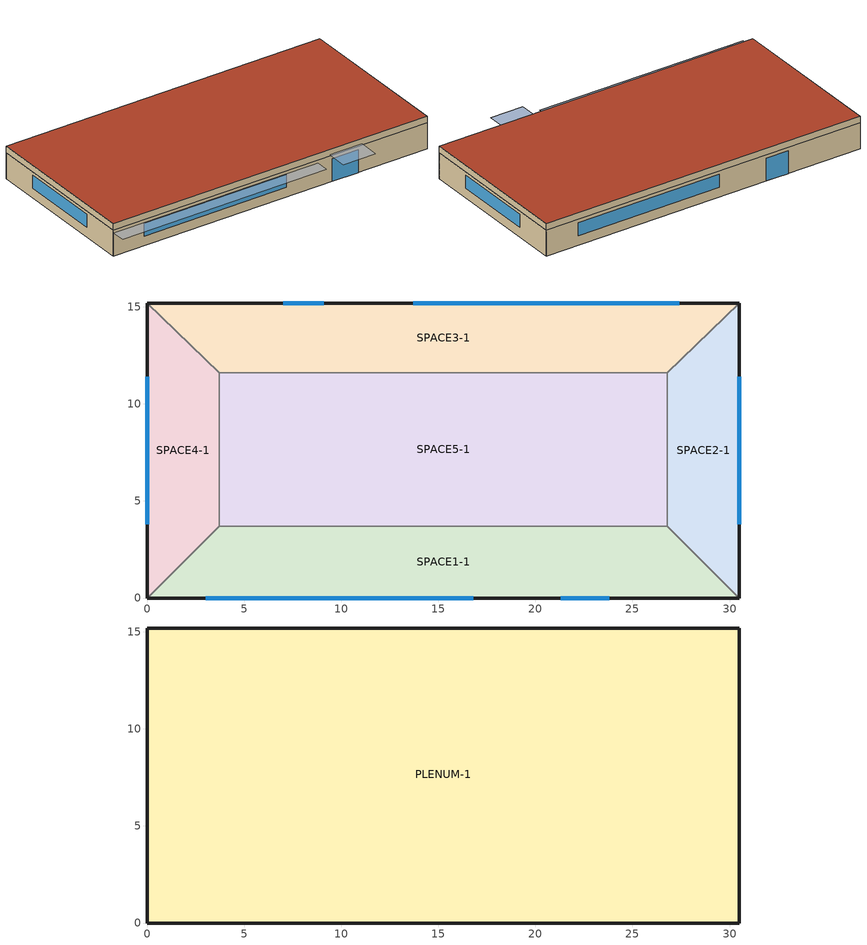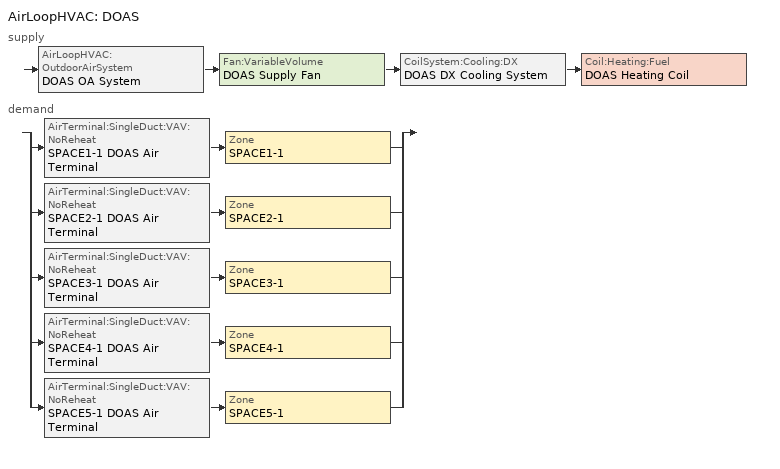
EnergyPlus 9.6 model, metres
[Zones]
SPACE3-1
 floor ground (FLOOR-SLAB-1): 26.8,11.6 3.7,11.6 0,15.2 30.5,15.2 z0
 wall outside (WALL-1): 30.5,15.2 0,15.2 z0:2.4
 wall to SPACE2-1 (INT-WALL-1): 26.8,11.6 30.5,15.2 z0:2.4
 wall to SPACE4-1 (INT-WALL-1): 0,15.2 3.7,11.6 z0:2.4
 wall to SPACE5-1 (INT-WALL-1): 3.7,11.6 26.8,11.6 z0:2.4
 window (Sgl Grey 3mm): 9.1,15.2 7,15.2 z0:2.1
 window (Dbl Clr 3mm/13mm Air): 27.4,15.2 13.7,15.2 z0.9:2.1
SPACE1-1
 floor ground (FLOOR-SLAB-1): 26.8,3.7 30.5,0 0,0 3.7,3.7 z0
 wall outside (WALL-1): 0,0 30.5,0 z0:2.4
 wall to SPACE2-1 (INT-WALL-1): 30.5,0 26.8,3.7 z0:2.4
 wall to SPACE4-1 (INT-WALL-1): 3.7,3.7 0,0 z0:2.4
 wall to SPACE5-1 (INT-WALL-1): 26.8,3.7 3.7,3.7 z0:2.4
 window (Sgl Grey 3mm): 21.3,0 23.8,0 z0:2.1
 window (Dbl Clr 3mm/13mm Air): 3,0 16.8,0 z0.9:2.1
SPACE2-1
 floor ground (FLOOR-SLAB-1): 26.8,11.6 30.5,15.2 30.5,0 26.8,3.7 z0
 wall outside (WALL-1): 30.5,0 30.5,15.2 z0:2.4
 wall to SPACE5-1 (INT-WALL-1): 26.8,11.6 26.8,3.7 z0:2.4
 window (Dbl Clr 3mm/13mm Air): 30.5,3.8 30.5,11.4 z0.9:2.1
SPACE4-1
 floor ground (FLOOR-SLAB-1): 3.7,3.7 0,0 0,15.2 3.7,11.6 z0
 wall outside (WALL-1): 0,15.2 0,0 z0:2.4
 wall to SPACE5-1 (INT-WALL-1): 3.7,3.7 3.7,11.6 z0:2.4
 window (Dbl Clr 3mm/13mm Air): 0,11.4 0,3.8 z0.9:2.1
SPACE5-1
 floor ground (FLOOR-SLAB-1): 26.8,11.6 26.8,3.7 3.7,3.7 3.7,11.6 z0
PLENUM-1
 floor to SPACE1-1 (CLNG-1): 26.8,3.7 30.5,0 0,0 3.7,3.7 z2.4
 floor to SPACE2-1 (CLNG-1): 26.8,11.6 30.5,15.2 30.5,0 26.8,3.7 z2.4
 floor to SPACE3-1 (CLNG-1): 26.8,11.6 3.7,11.6 0,15.2 30.5,15.2 z2.4
 floor to SPACE4-1 (CLNG-1): 3.7,3.7 0,0 0,15.2 3.7,11.6 z2.4
 floor to SPACE5-1 (CLNG-1): 26.8,11.6 26.8,3.7 3.7,3.7 3.7,11.6 z2.4
 wall outside (WALL-1): 30.5,15.2 0,15.2 0,0 30.5,0 30.5,15.2 z2.4:3
 roof outside (ROOF-1): 0,15.2 0,0 30.5,0 30.5,15.2 z3
shading: 0,-1.3 0,0 19.8,0 19.8,-1.3 z2.2; 21,-2 21,0 24.1,0 24.1,-2 z2.6
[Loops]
AirLoopHVAC 'DOAS'
 supply: AirLoopHVAC:OutdoorAirSystem 'DOAS OA System' > Fan:VariableVolume 'DOAS Supply Fan' > CoilSystem:Cooling:DX 'DOAS DX Cooling System' > Coil:Heating:Fuel 'DOAS Heating Coil'
 demand: split
  | AirTerminal:SingleDuct:VAV:NoReheat 'SPACE1-1 DOAS Air Terminal' > Zone 'SPACE1-1'
  | AirTerminal:SingleDuct:VAV:NoReheat 'SPACE2-1 DOAS Air Terminal' > Zone 'SPACE2-1'
  | AirTerminal:SingleDuct:VAV:NoReheat 'SPACE3-1 DOAS Air Terminal' > Zone 'SPACE3-1'
  | AirTerminal:SingleDuct:VAV:NoReheat 'SPACE4-1 DOAS Air Terminal' > Zone 'SPACE4-1'
  | AirTerminal:SingleDuct:VAV:NoReheat 'SPACE5-1 DOAS Air Terminal' > Zone 'SPACE5-1'
[Building]
PTAC with DOAS RH Control: Loads convergence tolerance value=0.04; Maximum number of warmup days=25; Minimum number of warmup days=6; North axis=30; Solar distribution=FullExterior; Temperature convergence tolerance value=0.4; Terrain=City
[Site:GroundTemperature:BuildingSurface]
21.5, 21.4, 21.5, 21.5, 22, 22.9, 23, 23.1, 23.1, 22.2, 21.7, 21.6
[Site:Location]
CHICAGO_IL_USA TMY2-94846: Elevation=190; Latitude=41.78; Longitude=-87.75; Time zone=-6
[SizingPeriod:DesignDay] Barometric pressure=99063; Day of month=21; Daylight saving time indicator=No; Humidity condition type=WetBulb; Rain indicator=No; Snow indicator=No; Solar model indicator=ASHRAEClearSky
Name | Daily dry bulb temperature range | Day type | Maximum dry bulb temperature | Month | Sky clearness | Wetbulb or dewpoint at maximum dry bulb | Wind direction | Wind speed
CHICAGO_IL_USA Annual Cooling 1% Design Conditions DB/MCWB | 10.7 | SummerDesignDay | 31.5 | 7 | 1 | 23 | 230 | 5.3
CHICAGO_IL_USA Annual Heating 99% Design Conditions DB | 0 | WinterDesignDay | -17.3 | 1 | 0 | -17.3 | 270 | 4.9
[Construction]
CLNG-1: MAT-CLNG-1
Dbl Clr 3mm/13mm Air: CLEAR 3MM, AIR 13MM, CLEAR 3MM
FLOOR-SLAB-1: CC03
INT-WALL-1: GP02, AL21, GP02
ROOF-1: RG01, BR01, IN46, WD01
Sgl Grey 3mm: GREY 3MM
WALL-1: WD01, PW03, IN02, GP01
[Material] Thermal absorptance=0.9
Name | Conductivity | Density | Roughness | Solar absorptance | Specific heat | Thickness | Visible absorptance
BR01 | 0.162 | 1121 | VeryRough | 0.7 | 1464 | 0.0095 | 0.7
CC03 | 1.31 | 2243 | MediumRough | 0.65 | 837 | 0.1016 | 0.65
GP01 | 0.16 | 801 | MediumSmooth | 0.75 | 837 | 0.0127 | 0.75
GP02 | 0.16 | 801 | MediumSmooth | 0.75 | 837 | 0.0159 | 0.75
IN02 | 0.043 | 10 | Rough | 0.75 | 837 | 0.0901 | 0.75
IN46 | 0.023 | 24 | VeryRough | 0.5 | 1590 | 0.0762 | 0.5
PW03 | 0.115 | 545 | MediumSmooth | 0.78 | 1213 | 0.0127 | 0.78
RG01 | 1.442 | 881 | Rough | 0.65 | 1674 | 0.0127 | 0.65
WD01 | 0.115 | 513 | MediumSmooth | 0.78 | 1381 | 0.0191 | 0.78
[Material:AirGap]
AL21: Thermal resistance=0.157
[Material:NoMass]
MAT-CLNG-1: Roughness=Rough; Solar absorptance=0.65; Thermal absorptance=0.65; Thermal resistance=0.652259; Visible absorptance=0.65
[WindowMaterial:Gas]
AIR 13MM: Gas type=Air; Thickness=0.0127
[WindowMaterial:Glazing] Back side infrared hemispherical emissivity=0.84; Conductivity=0.9; Front side infrared hemispherical emissivity=0.84; Infrared transmittance at normal incidence=0; Optical data type=SpectralAverage; Thickness=0.003
Name | Back side solar reflectance at normal incidence | Back side visible reflectance at normal incidence | Front side solar reflectance at normal incidence | Front side visible reflectance at normal incidence | Solar transmittance at normal incidence | Visible transmittance at normal incidence
CLEAR 3MM | 0.075 | 0.081 | 0.075 | 0.081 | 0.837 | 0.898
GREY 3MM | 0.061 | 0.061 | 0.061 | 0.061 | 0.626 | 0.611
[AirLoopHVAC]
DOAS: Design supply air flow rate=Autosize
[AirTerminal:SingleDuct:VAV:NoReheat] Constant minimum air flow fraction=1; Maximum air flow rate=Autosize; Zone minimum air flow input method=Constant
SPACE1-1 DOAS Air Terminal; SPACE2-1 DOAS Air Terminal; SPACE3-1 DOAS Air Terminal; SPACE4-1 DOAS Air Terminal; SPACE5-1 DOAS Air Terminal
[AvailabilityManager:Scheduled]
DOAS Availability: Schedule=OCCUPY-1
[Coil:Cooling:DX:SingleSpeed] Condenser type=AirCooled; Crankcase heater capacity=0; Evaporative condenser effectiveness=0; Evaporative condenser pump rated power consumption=0; Gross rated cooling cop=3; Gross rated sensible heat ratio=Autosize; Gross rated total cooling capacity=Autosize; Latent capacity time constant=0; Maximum cycling rate=0; Maximum outdoor dry bulb temperature for crankcase heater operation=10; Nominal time for condensate removal to begin=0; Rated air flow rate=Autosize; Ratio of initial moisture evaporation rate and steady state latent capacity=0
Name | Energy input ratio function of flow fraction curve | Energy input ratio function of temperature curve | Part load fraction correlation curve | Total cooling capacity function of flow fraction curve | Total cooling capacity function of temperature curve
SPACE1-1 PTAC Cooling Coil | SPACE1-1 PTAC Cooling Coil EIR-FF | SPACE1-1 PTAC Cooling Coil EIR-FT | SPACE1-1 PTAC Cooling Coil Coil PLF | SPACE1-1 PTAC Cooling Coil Cap-FF | SPACE1-1 PTAC Cooling Coil Cap-FT
SPACE2-1 PTAC Cooling Coil | SPACE2-1 PTAC Cooling Coil EIR-FF | SPACE2-1 PTAC Cooling Coil EIR-FT | SPACE2-1 PTAC Cooling Coil Coil PLF | SPACE2-1 PTAC Cooling Coil Cap-FF | SPACE2-1 PTAC Cooling Coil Cap-FT
SPACE3-1 PTAC Cooling Coil | SPACE3-1 PTAC Cooling Coil EIR-FF | SPACE3-1 PTAC Cooling Coil EIR-FT | SPACE3-1 PTAC Cooling Coil Coil PLF | SPACE3-1 PTAC Cooling Coil Cap-FF | SPACE3-1 PTAC Cooling Coil Cap-FT
SPACE4-1 PTAC Cooling Coil | SPACE4-1 PTAC Cooling Coil EIR-FF | SPACE4-1 PTAC Cooling Coil EIR-FT | SPACE4-1 PTAC Cooling Coil Coil PLF | SPACE4-1 PTAC Cooling Coil Cap-FF | SPACE4-1 PTAC Cooling Coil Cap-FT
SPACE5-1 PTAC Cooling Coil | SPACE5-1 PTAC Cooling Coil EIR-FF | SPACE5-1 PTAC Cooling Coil EIR-FT | SPACE5-1 PTAC Cooling Coil Coil PLF | SPACE5-1 PTAC Cooling Coil Cap-FF | SPACE5-1 PTAC Cooling Coil Cap-FT
[Coil:Cooling:DX:TwoStageWithHumidityControlMode]
DOAS Cooling Coil: Dehumidification mode 1 stage 1 2 coil performance=DOAS Dehumid Perf 1+2; Dehumidification mode 1 stage 1 coil performance=DOAS Dehumid Perf 1; Normal mode stage 1 2 coil performance=DOAS Standard Perf 1+2; Normal mode stage 1 coil performance=DOAS Standard Perf 1; Number of capacity stages=2; Number of enhanced dehumidification modes=1
[Coil:Heating:Electric] Efficiency=1; Nominal capacity=Autosize
SPACE1-1 PTAC Heating Coil; SPACE2-1 PTAC Heating Coil; SPACE3-1 PTAC Heating Coil; SPACE4-1 PTAC Heating Coil; SPACE5-1 PTAC Heating Coil
[Coil:Heating:Fuel]
DOAS Heating Coil: Burner efficiency=0.8; Fuel type=NaturalGas; Nominal capacity=Autosize; Parasitic electric load=0; Parasitic fuel load=0; Part load fraction correlation curve=DOAS Heating Coil PLF-FPLR
[CoilPerformance:DX:Cooling] Energy input ratio function of flow fraction curve=DOAS DX Coil EIR-FF; Gross rated sensible heat ratio=Autosize; Gross rated total cooling capacity=Autosize; Part load fraction correlation curve=DOAS DX Coil PLF; Rated air flow rate=Autosize; Total cooling capacity function of flow fraction curve=DOAS DX Coil Cap-FF
Name | Energy input ratio function of temperature curve | Fraction of air flow bypassed around coil | Gross rated cooling cop | Total cooling capacity function of temperature curve
DOAS Dehumid Perf 1 | DOAS DX Coil Dehum EIR-FT | 0.5 | 2.7 | DOAS DX Coil Dehum Cap-FT
DOAS Dehumid Perf 1+2 | DOAS DX Coil Dehum EIR-FT | 0 | 2.7 | DOAS DX Coil Dehum Cap-FT
DOAS Standard Perf 1 | DOAS DX Coil Std EIR-FT | 0.5 | 3 | DOAS DX Coil Std Cap-FT
DOAS Standard Perf 1+2 | DOAS DX Coil Std EIR-FT | 0 | 3 | DOAS DX Coil Std Cap-FT
[CoilSystem:Cooling:DX]
DOAS DX Cooling System: Cooling coil=DOAS Cooling Coil; Dehumidification control type=Multimode; Outdoor air dx cooling coil leaving minimum air temperature=2; Run on latent load=Yes; Run on sensible load=Yes; Use outdoor air dx cooling coil=Yes
[Controller:OutdoorAir]
DOAS OA Controller: Economizer control action type=ModulateFlow; Economizer control type=NoEconomizer; Lockout type=NoLockout; Maximum outdoor air flow rate=Autosize; Minimum limit type=ProportionalMinimum; Minimum outdoor air flow rate=Autosize
[DesignSpecification:OutdoorAir] Outdoor air flow per person=0.00944; Outdoor air flow per zone=0; Outdoor air flow per zone floor area=0; Outdoor air method=Flow/Person
SZ DSOA SPACE1-1; SZ DSOA SPACE2-1; SZ DSOA SPACE3-1; SZ DSOA SPACE4-1; SZ DSOA SPACE5-1
[DesignSpecification:ZoneAirDistribution] Zone air distribution effectiveness in cooling mode=1; Zone air distribution effectiveness in heating mode=1
SZ DSZAD SPACE1-1; SZ DSZAD SPACE2-1; SZ DSZAD SPACE3-1; SZ DSZAD SPACE4-1; SZ DSZAD SPACE5-1
[ElectricEquipment] Design level calculation method=EquipmentLevel; Fraction latent=0; Fraction lost=0; Fraction radiant=0.3; Schedule=EQUIP-1
Name | Design level | Zone or zonelist or space or spacelist
SPACE1-1 ElecEq 1 | 1056 | SPACE1-1
SPACE2-1 ElecEq 1 | 456 | SPACE2-1
SPACE3-1 ElecEq 1 | 1056 | SPACE3-1
SPACE4-1 ElecEq 1 | 456 | SPACE4-1
SPACE5-1 ElecEq 1 | 1976 | SPACE5-1
[Fan:OnOff] Availability schedule=HVACTemplate-Always 1; Fan total efficiency=0.7; Maximum flow rate=Autosize; Motor efficiency=0.9; Motor in airstream fraction=1; Pressure rise=75
SPACE1-1 PTAC Supply Fan; SPACE2-1 PTAC Supply Fan; SPACE3-1 PTAC Supply Fan; SPACE4-1 PTAC Supply Fan; SPACE5-1 PTAC Supply Fan
[Fan:VariableVolume]
DOAS Supply Fan: Availability schedule=OCCUPY-1; Fan power coefficient 1=0.00153024; Fan power coefficient 2=0.00520806; Fan power coefficient 3=1.10862; Fan power coefficient 4=-0.116356; Fan power coefficient 5=0; Fan power minimum flow fraction=0; Fan power minimum flow rate input method=Fraction; Fan total efficiency=0.7; Maximum flow rate=Autosize; Motor efficiency=0.9; Motor in airstream fraction=1; Pressure rise=1000
[Lights] Design level calculation method=LightingLevel; End use subcategory=GeneralLights; Fraction radiant=0.59; Fraction replaceable=0; Fraction visible=0.2; Return air fraction=0; Schedule=LIGHTS-1
Name | Lighting level | Zone or zonelist or space or spacelist
SPACE1-1 Lights 1 | 1584 | SPACE1-1
SPACE2-1 Lights 1 | 684 | SPACE2-1
SPACE3-1 Lights 1 | 1584 | SPACE3-1
SPACE4-1 Lights 1 | 684 | SPACE4-1
SPACE5-1 Lights 1 | 2964 | SPACE5-1
[People] Activity level schedule=ActSchd; Fraction radiant=0.3; Number of people calculation method=People; Number of people schedule=OCCUPY-1
Name | Number of people | Zone or zonelist or space or spacelist
SPACE1-1 People 1 | 11 | SPACE1-1
SPACE2-1 People 1 | 5 | SPACE2-1
SPACE3-1 People 1 | 11 | SPACE3-1
SPACE4-1 People 1 | 5 | SPACE4-1
SPACE5-1 People 1 | 20 | SPACE5-1
[SetpointManager:Scheduled]
Name | Control variable | Schedule | Setpoint node or nodelist
DOAS Cooling Supply Air Temp Manager | Temperature | HVACTemplate-Always 12.8 | DOAS Cooling Setpoint Nodes
DOAS Dehumidification Setpoint Manager | MaximumHumidityRatio | HVACTemplate-Always 0.00924 | DOAS Cooling Coil Outlet
DOAS Heating Supply Air Temp Manager | Temperature | HVACTemplate-Always 12.2 | DOAS Heating Coil Outlet
[Sizing:System]
DOAS: 100 outdoor air in cooling=Yes; 100 outdoor air in heating=Yes; Central cooling capacity control method=OnOff; Central cooling design supply air humidity ratio=0.00924; Central cooling design supply air temperature=12.8; Central heating design supply air humidity ratio=0.003; Central heating design supply air temperature=12.2; Central heating maximum system air flow ratio=1; Cooling design capacity=Autosize; Cooling design capacity method=CoolingDesignCapacity; Cooling supply air flow rate=0; Cooling supply air flow rate method=DesignDay; Design outdoor air flow rate=Autosize; Heating design capacity=Autosize; Heating design capacity method=HeatingDesignCapacity; Heating supply air flow rate=0; Heating supply air flow rate method=DesignDay; Precool design humidity ratio=0.008; Precool design temperature=11; Preheat design humidity ratio=0.008; Preheat design temperature=2; System outdoor air method=ZoneSum; Type of load to size on=VentilationRequirement; Type of zone sum to use=NonCoincident; Zone maximum outdoor air fraction=1
[Sizing:Zone] Cooling design air flow method=DesignDay; Cooling design air flow rate=0; Cooling minimum air flow fraction=0; Heating design air flow method=DesignDay; Heating design air flow rate=0; Heating maximum air flow fraction=0; Zone cooling design supply air humidity ratio=0.008; Zone cooling design supply air temperature=14; Zone cooling design supply air temperature difference=11.11; Zone cooling design supply air temperature input method=SupplyAirTemperature; Zone heating design supply air humidity ratio=0.008; Zone heating design supply air temperature=50; Zone heating design supply air temperature input method=SupplyAirTemperature
Name | Design specification outdoor air object | Design specification zone air distribution object
SPACE1-1 | SZ DSOA SPACE1-1 | SZ DSZAD SPACE1-1
SPACE2-1 | SZ DSOA SPACE2-1 | SZ DSZAD SPACE2-1
SPACE3-1 | SZ DSOA SPACE3-1 | SZ DSZAD SPACE3-1
SPACE4-1 | SZ DSOA SPACE4-1 | SZ DSZAD SPACE4-1
SPACE5-1 | SZ DSOA SPACE5-1 | SZ DSZAD SPACE5-1
[ThermostatSetpoint:DualSetpoint]
All Zones Dual SP Control: Cooling setpoint temperature schedule=Clg-SetP-Sch; Heating setpoint temperature schedule=Htg-SetP-Sch
[Zone] Multiplier=1; Type=1
Name | Ceiling height | Volume
PLENUM-1 | 0.6096 | 283.2
SPACE1-1; SPACE3-1 | 2.4384 | 239.247
SPACE2-1; SPACE4-1 | 2.4384 | 103.311
SPACE5-1 | 2.4384 | 447.683
[ZoneControl:Thermostat] Control 1=All Zones Dual SP Control; Control type schedule=HVACTemplate-Always 4
Name | Zone or zonelist
SPACE1-1 Thermostat | SPACE1-1
SPACE2-1 Thermostat | SPACE2-1
SPACE3-1 Thermostat | SPACE3-1
SPACE4-1 Thermostat | SPACE4-1
SPACE5-1 Thermostat | SPACE5-1
[Zone equipment]
SPACE1-1: SPACE1-1 DOAS Air Terminal, SPACE1-1 PTAC
SPACE2-1: SPACE2-1 DOAS Air Terminal, SPACE2-1 PTAC
SPACE3-1: SPACE3-1 DOAS Air Terminal, SPACE3-1 PTAC
SPACE4-1: SPACE4-1 DOAS Air Terminal, SPACE4-1 PTAC
SPACE5-1: SPACE5-1 DOAS Air Terminal, SPACE5-1 PTAC
[ZoneHVAC:PackagedTerminalAirConditioner] Cooling outdoor air flow rate=0; Cooling supply air flow rate=Autosize; Heating outdoor air flow rate=0; Heating supply air flow rate=Autosize; No load outdoor air flow rate=0; Supply air fan operating mode schedule=HVACTemplate-Always 0
Name | Cooling coil | Fan placement | Heating coil | Supply air fan
SPACE1-1 PTAC | SPACE1-1 PTAC Cooling Coil | DrawThrough | SPACE1-1 PTAC Heating Coil | SPACE1-1 PTAC Supply Fan
SPACE2-1 PTAC | SPACE2-1 PTAC Cooling Coil | DrawThrough | SPACE2-1 PTAC Heating Coil | SPACE2-1 PTAC Supply Fan
SPACE3-1 PTAC | SPACE3-1 PTAC Cooling Coil | BlowThrough | SPACE3-1 PTAC Heating Coil | SPACE3-1 PTAC Supply Fan
SPACE4-1 PTAC | SPACE4-1 PTAC Cooling Coil | BlowThrough | SPACE4-1 PTAC Heating Coil | SPACE4-1 PTAC Supply Fan
SPACE5-1 PTAC | SPACE5-1 PTAC Cooling Coil | DrawThrough | SPACE5-1 PTAC Heating Coil | SPACE5-1 PTAC Supply Fan
[ZoneInfiltration:DesignFlowRate] Constant term coefficient=0; Design flow rate calculation method=Flow/Zone; Schedule=INFIL-SCH; Temperature term coefficient=0; Velocity squared term coefficient=0; Velocity term coefficient=0.2237
Name | Zone or zonelist | Design flow rate
SPACE1-1 Infil 1 | SPACE1-1 | 0.0167
SPACE2-1 Infil 1 | SPACE2-1 | 0.00717
SPACE3-1 Infil 1 | SPACE3-1 | 0.0167
SPACE4-1 Infil 1 | SPACE4-1 | 0.00717
SPACE5-1 Infil 1 | SPACE5-1 | 0.031089
[Curve:Biquadratic]
Name | Maximum value of x | Maximum value of y | Minimum value of x | Minimum value of y | Coefficient1 constant | Coefficient2 x | Coefficient3 x 2 | Coefficient4 y | Coefficient5 y 2 | Coefficient6 x y
DOAS DX Coil Dehum Cap-FT | 100 | 100 | -100 | -100 | 0.59678 | 0.0342166 | 0.000113924 | -0.00375859 | -9.17495e-05 | -8.98373e-05
DOAS DX Coil Dehum EIR-FT | 100 | 100 | -100 | -100 | 0.435348 | 0.00401564 | 0.000604235 | 0.015824 | 0.000747287 | -0.00177974
DOAS DX Coil Std Cap-FT | 100 | 100 | -100 | -100 | 1.06794 | -0.0312618 | 0.00197431 | -0.00272643 | -5.52654e-05 | -6.31169e-05
DOAS DX Coil Std EIR-FT | 100 | 100 | -100 | -100 | 0.17406 | 0.0222815 | -0.000134077 | 0.028298 | 0.0004851 | -0.00167709
SPACE1-1 PTAC Cooling Coil Cap-FT; SPACE2-1 PTAC Cooling Coil Cap-FT; SPACE3-1 PTAC Cooling Coil Cap-FT; SPACE4-1 PTAC Cooling Coil Cap-FT; SPACE5-1 PTAC Cooling Coil Cap-FT | 23.88889 | 46.11111 | 12.77778 | 18 | 0.942588 | 0.00954335 | 0.00068377 | -0.0110427 | 5.249e-06 | -9.72e-06
SPACE1-1 PTAC Cooling Coil EIR-FT; SPACE2-1 PTAC Cooling Coil EIR-FT; SPACE3-1 PTAC Cooling Coil EIR-FT; SPACE4-1 PTAC Cooling Coil EIR-FT; SPACE5-1 PTAC Cooling Coil EIR-FT | 23.88889 | 46.11111 | 12.77778 | 18 | 0.342414 | 0.034885 | -0.0006237 | 0.00497722 | 0.000437951 | -0.000728028
[Curve:Cubic]
DOAS Heating Coil PLF-FPLR: Maximum value of x=1; Minimum value of x=0; Coefficient1 constant=0.8; Coefficient2 x=0.2; Coefficient3 x 2=0; Coefficient4 x 3=0
[Curve:Quadratic]
Name | Maximum value of x | Minimum value of x | Coefficient1 constant | Coefficient2 x | Coefficient3 x 2
DOAS DX Coil Cap-FF; SPACE1-1 PTAC Cooling Coil Cap-FF; SPACE2-1 PTAC Cooling Coil Cap-FF; SPACE3-1 PTAC Cooling Coil Cap-FF; SPACE4-1 PTAC Cooling Coil Cap-FF; SPACE5-1 PTAC Cooling Coil Cap-FF | 1.5 | 0.5 | 0.8 | 0.2 | 0
DOAS DX Coil EIR-FF; SPACE1-1 PTAC Cooling Coil EIR-FF; SPACE2-1 PTAC Cooling Coil EIR-FF; SPACE3-1 PTAC Cooling Coil EIR-FF; SPACE4-1 PTAC Cooling Coil EIR-FF; SPACE5-1 PTAC Cooling Coil EIR-FF | 1.5 | 0.5 | 1.1552 | -0.1808 | 0.0256
DOAS DX Coil PLF; SPACE1-1 PTAC Cooling Coil Coil PLF; SPACE2-1 PTAC Cooling Coil Coil PLF; SPACE3-1 PTAC Cooling Coil Coil PLF; SPACE4-1 PTAC Cooling Coil Coil PLF; SPACE5-1 PTAC Cooling Coil Coil PLF | 1 | 0 | 0.85 | 0.15 | 0
[Schedule:Compact]
ActSchd: Through: 12/31, For: AllDays, Until: 24:00, 117.24
Clg-SetP-Sch: Through: 12/31, For: WeekDays CustomDay1 CustomDay2, Until: 7:00, 32, Until: 21:00, 24, Until: 24:00, 32, For: WeekEnds Holiday, Until: 24:00, 32, For: SummerDesignDay, Until: 24:00, 24, For: WinterDesignDay, Until: 24:00, 32
EQUIP-1: Through: 12/31, For: WeekDays SummerDesignDay CustomDay1 CustomDay2, Until: 8:00, 0.02, Until: 9:00, 0.4, Until: 14:00, 0.9, Until: 15:00, 0.8, Until: 16:00, 0.7, Until: 18:00, 0.5, Until: 21:00, 0.3, Until: 24:00, 0.02, For: Weekends WinterDesignDay Holiday, Until: 24:00, 0.02
HVACTemplate-Always 0: Through: 12/31, For: AllDays, Until: 24:00, 0
HVACTemplate-Always 0.00924: Through: 12/31, For: AllDays, Until: 24:00, 0.00924
HVACTemplate-Always 1: Through: 12/31, For: AllDays, Until: 24:00, 1
HVACTemplate-Always 4: Through: 12/31, For: AllDays, Until: 24:00, 4
HVACTemplate-Always 12.2: Through: 12/31, For: AllDays, Until: 24:00, 12.2
HVACTemplate-Always 12.8: Through: 12/31, For: AllDays, Until: 24:00, 12.8
Htg-SetP-Sch: Through: 12/31, For: WeekDays CustomDay1 CustomDay2, Until: 6:00, 13, Until: 7:00, 18, Until: 21:00, 23, Until: 24:00, 13, For: WeekEnds Holiday, Until: 24:00, 13, For: SummerDesignDay, Until: 24:00, 13, For: WinterDesignDay, Until: 24:00, 23
INFIL-SCH: Through: 12/31, For: WeekDays CustomDay1 CustomDay2, Until: 7:00, 1, Until: 21:00, 0, Until: 24:00, 1, For: Weekends Holiday, Until: 24:00, 1, For: SummerDesignDay, Until: 24:00, 1, For: WinterDesignDay, Until: 24:00, 1
LIGHTS-1: Through: 12/31, For: WeekDays SummerDesignDay CustomDay1 CustomDay2, Until: 8:00, 0.05, Until: 9:00, 0.9, Until: 10:00, 0.95, Until: 11:00, 1, Until: 12:00, 0.95, Until: 13:00, 0.8, Until: 14:00, 0.9, Until: 18:00, 1, Until: 19:00, 0.6, Until: 21:00, 0.4, Until: 24:00, 0.05, For: Weekends WinterDesignDay Holiday, Until: 24:00, 0.05
OCCUPY-1: Through: 12/31, For: WeekDays SummerDesignDay CustomDay1 CustomDay2, Until: 8:00, 0, Until: 11:00, 1, Until: 12:00, 0.8, Until: 13:00, 0.4, Until: 14:00, 0.8, Until: 18:00, 1, Until: 19:00, 0.5, Until: 21:00, 0.1, Until: 24:00, 0, For: Weekends WinterDesignDay Holiday, Until: 24:00, 0
